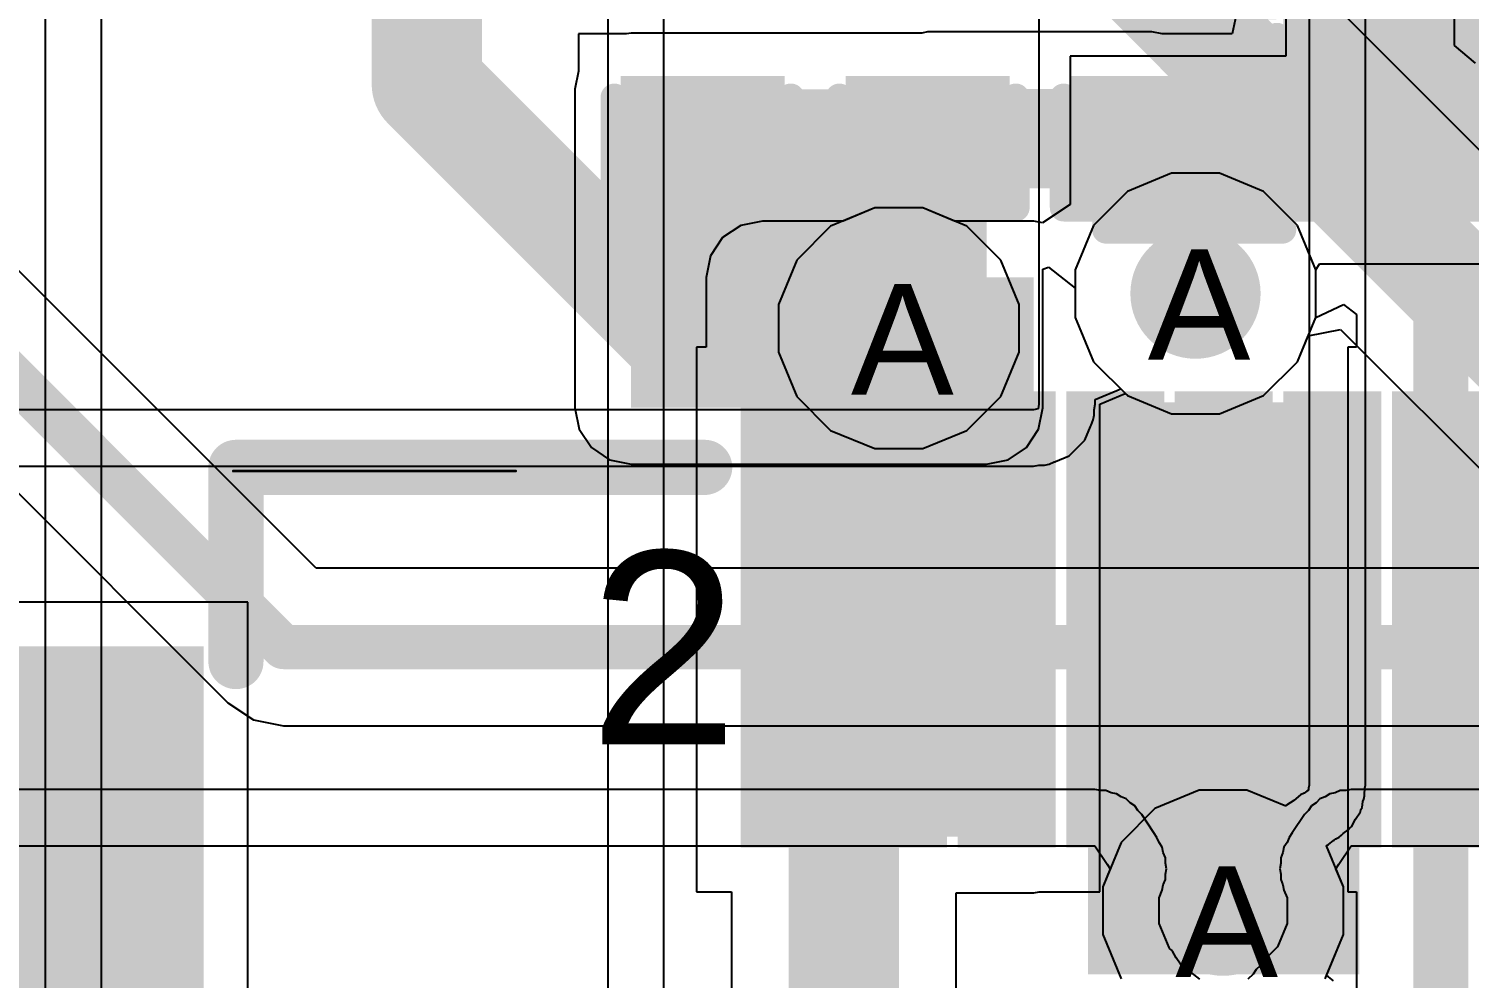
# Model space of a CAD drawing. Header units: inches. Extents: x 0 to 5271, y 0 to 5417.
# Drawn here: x 30.78 to 37.41, y 77.77 to 82.14 of the extents above; entities that cross this region are included whole.
import ezdxf

# ---------------------------------------------------------------- set-up
doc = ezdxf.new("R2010")
doc.units = ezdxf.units.IN
for name, color, linetype in [('Bottom Layer', 5, 'Continuous'), ('Bottom Overlay', 54, 'Continuous'), ('Bottom Paste', 16, 'Continuous'), ('Bottom Solder', 6, 'Continuous'), ('Drill Drawing', 1, 'Continuous'), ('L2_GND1', 16, 'Continuous'), ('L3_SIG1', 76, 'Continuous'), ('L4_PWR', 90, 'Continuous'), ('L5_GND2', 156, 'Continuous'), ('L6_SIG2', 130, 'Continuous'), ('L7_GND3', 216, 'Continuous'), ('Top Layer', 1, 'Continuous'), ('Top Overlay', 2, 'Continuous'), ('Top Paste', 8, 'Continuous'), ('Top Solder', 216, 'Continuous'), ('Via Holes', 16, 'Continuous')]:
    doc.layers.add(name, color=color, linetype=linetype)
doc.styles.add('Arial', font='', dxfattribs={"height": 0.2})
doc.styles.get('Arial').set_extended_font_data('Arial')

# ---------------------------------------------------------------- blocks, each defined once
blk = doc.blocks.new('AS0B826_S78B_7H_23')
at = {"layer": 'Top Layer'}
for points in [[(-39.9251, 26.381), (-39.5751, 26.381), (-39.5751, 24.381), (-39.9251, 24.381)], [(-39.4252, 26.381), (-39.0752, 26.381), (-39.0752, 24.381), (-39.4252, 24.381)], [(-38.9253, 26.381), (-38.5753, 26.381), (-38.5753, 24.381), (-38.9253, 24.381)], [(-38.4252, 26.381), (-38.0752, 26.381), (-38.0752, 24.381), (-38.4252, 24.381)], [(-37.9253, 26.381), (-37.5753, 26.381), (-37.5753, 24.381), (-37.9253, 24.381)], [(-37.4252, 26.381), (-37.0752, 26.381), (-37.0752, 24.381), (-37.4252, 24.381)], [(-36.9253, 26.381), (-36.5753, 26.381), (-36.5753, 24.381), (-36.9253, 24.381)], [(-45.5, 25.206), (-42.5, 25.206), (-42.5, 20.056), (-45.5, 20.056)]]:
    blk.add_hatch(color=1, dxfattribs=at).paths.add_polyline_path(points)
at = {"layer": 'Top Paste'}
for points in [[(-39.9251, 26.381), (-39.5751, 26.381), (-39.5751, 24.381), (-39.9251, 24.381)], [(-39.4252, 26.381), (-39.0752, 26.381), (-39.0752, 24.381), (-39.4252, 24.381)], [(-38.9253, 26.381), (-38.5753, 26.381), (-38.5753, 24.381), (-38.9253, 24.381)], [(-38.4252, 26.381), (-38.0752, 26.381), (-38.0752, 24.381), (-38.4252, 24.381)], [(-37.9253, 26.381), (-37.5753, 26.381), (-37.5753, 24.381), (-37.9253, 24.381)], [(-37.4252, 26.381), (-37.0752, 26.381), (-37.0752, 24.381), (-37.4252, 24.381)], [(-36.9253, 26.381), (-36.5753, 26.381), (-36.5753, 24.381), (-36.9253, 24.381)], [(-45.5, 25.206), (-42.5, 25.206), (-42.5, 20.056), (-45.5, 20.056)]]:
    blk.add_hatch(color=8, dxfattribs=at).paths.add_polyline_path(points)
at = {"layer": 'Top Solder'}
for points in [[(-39.9759, 26.4318), (-39.5243, 26.4318), (-39.5243, 24.3302), (-39.9759, 24.3302)], [(-39.476, 26.4318), (-39.0244, 26.4318), (-39.0244, 24.3302), (-39.476, 24.3302)], [(-38.9761, 26.4318), (-38.5245, 26.4318), (-38.5245, 24.3302), (-38.9761, 24.3302)], [(-38.476, 26.4318), (-38.0244, 26.4318), (-38.0244, 24.3302), (-38.476, 24.3302)], [(-37.9761, 26.4318), (-37.5245, 26.4318), (-37.5245, 24.3302), (-37.9761, 24.3302)], [(-37.476, 26.4318), (-37.0244, 26.4318), (-37.0244, 24.3302), (-37.476, 24.3302)], [(-36.9761, 26.4318), (-36.5245, 26.4318), (-36.5245, 24.3302), (-36.9761, 24.3302)], [(-45.5508, 25.2568), (-42.4492, 25.2568), (-42.4492, 20.0052), (-45.5508, 20.0052)]]:
    blk.add_hatch(color=216, dxfattribs=at).paths.add_polyline_path(points)
at = {"layer": 'Top Overlay'}
for points in [[(-42.3, 25.1872, 0.254, 0.254, 0), (-42.3, 26.0811, 0.254, 0.254, 0)], [(-42.3, 26.0811, 0.254, 0.254, 0), (-40.141, 26.0811, 0.254, 0.254, 0)], [(-42.3119, 26.064, 0.0127, 0.0127, 0), (-41.5602, 26.064, 0.0127, 0.0127, 0)], [(-41.5602, 26.064, 0.0127, 0.0127, 0), (-41.0119, 26.064, 0.0127, 0.0127, 0)]]:
    blk.add_lwpolyline(points, format="xyseb", dxfattribs=at)
for points in [[(-42.3635, 26.0811, 0.127, 0.127, 1), (-42.2365, 26.0811, 0.127, 0.127, 1)], [(-42.3635, 26.0811, 0.127, 0.127, 1), (-42.2365, 26.0811, 0.127, 0.127, 1)], [(-40.2045, 26.0811, 0.127, 0.127, 1), (-40.0775, 26.0811, 0.127, 0.127, 1)], [(-42.3151, 26.064, 0.00635, 0.00635, 1), (-42.3087, 26.064, 0.00635, 0.00635, 1)], [(-41.5633, 26.064, 0.00635, 0.00635, 1), (-41.557, 26.064, 0.00635, 0.00635, 1)], [(-41.5633, 26.064, 0.00635, 0.00635, 1), (-41.557, 26.064, 0.00635, 0.00635, 1)], [(-41.0151, 26.064, 0.00635, 0.00635, 1), (-41.0087, 26.064, 0.00635, 0.00635, 1)], [(-42.3635, 25.1872, 0.127, 0.127, 1), (-42.2365, 25.1872, 0.127, 0.127, 1)]]:
    blk.add_lwpolyline(points, format="xyseb", close=True, dxfattribs=at)
at = {"layer": 'Top Overlay', "style": 'Arial'}
blk.add_text('2', height=0.889, dxfattribs=at).set_placement((-40.675, 24.806))
blk = doc.blocks.new('CAP_0603_B_608')
at = {"layer": 'Bottom Layer'}
for points in [[(-1.143, -0.4445), (-1.143, 0.4445), (-0.381, 0.4445), (-0.381, -0.4445)], [(0.381, -0.4445), (0.381, 0.4445), (1.143, 0.4445), (1.143, -0.4445)]]:
    blk.add_hatch(color=5, dxfattribs=at).paths.add_polyline_path(points)
at = {"layer": 'Bottom Paste'}
for points in [[(-1.143, -0.4445), (-1.143, 0.4445), (-0.381, 0.4445), (-0.381, -0.4445)], [(0.381, -0.4445), (0.381, 0.4445), (1.143, 0.4445), (1.143, -0.4445)]]:
    blk.add_hatch(color=16, dxfattribs=at).paths.add_polyline_path(points)
at = {"layer": 'Bottom Solder'}
for points in [[(-1.203, -0.5045), (-1.203, 0.5045), (-0.321, 0.5045), (-0.321, -0.5045)], [(0.321, -0.5045), (0.321, 0.5045), (1.203, 0.5045), (1.203, -0.5045)]]:
    blk.add_hatch(color=6, dxfattribs=at).paths.add_polyline_path(points)
at = {"layer": 'Bottom Overlay'}
for points in [[(-0.4572, 0.5334, 0.127, 0.127, 0), (-1.2446, 0.5334, 0.127, 0.127, 0)], [(-1.2446, -0.5334, 0.127, 0.127, 0), (-1.2446, 0.5334, 0.127, 0.127, 0)], [(1.2446, 0.5334, 0.127, 0.127, 0), (0.4572, 0.5334, 0.127, 0.127, 0)], [(1.2446, -0.5334, 0.127, 0.127, 0), (1.2446, 0.5334, 0.127, 0.127, 0)], [(-0.4572, -0.5334, 0.127, 0.127, 0), (-1.2446, -0.5334, 0.127, 0.127, 0)], [(1.2446, -0.5334, 0.127, 0.127, 0), (0.4572, -0.5334, 0.127, 0.127, 0)]]:
    blk.add_lwpolyline(points, format="xyseb", dxfattribs=at)
for points in [[(-1.2764, 0.5334, 0.0635, 0.0635, 1), (-1.2129, 0.5334, 0.0635, 0.0635, 1)], [(-1.2764, 0.5334, 0.0635, 0.0635, 1), (-1.2129, 0.5334, 0.0635, 0.0635, 1)], [(-0.489, 0.5334, 0.0635, 0.0635, 1), (-0.4255, 0.5334, 0.0635, 0.0635, 1)], [(0.4254, 0.5334, 0.0635, 0.0635, 1), (0.4889, 0.5334, 0.0635, 0.0635, 1)], [(1.2128, 0.5334, 0.0635, 0.0635, 1), (1.2763, 0.5334, 0.0635, 0.0635, 1)], [(1.2128, 0.5334, 0.0635, 0.0635, 1), (1.2763, 0.5334, 0.0635, 0.0635, 1)], [(-1.2764, -0.5334, 0.0635, 0.0635, 1), (-1.2129, -0.5334, 0.0635, 0.0635, 1)], [(-1.2764, -0.5334, 0.0635, 0.0635, 1), (-1.2129, -0.5334, 0.0635, 0.0635, 1)], [(-0.489, -0.5334, 0.0635, 0.0635, 1), (-0.4255, -0.5334, 0.0635, 0.0635, 1)], [(0.4254, -0.5334, 0.0635, 0.0635, 1), (0.4889, -0.5334, 0.0635, 0.0635, 1)], [(1.2128, -0.5334, 0.0635, 0.0635, 1), (1.2763, -0.5334, 0.0635, 0.0635, 1)], [(1.2128, -0.5334, 0.0635, 0.0635, 1), (1.2763, -0.5334, 0.0635, 0.0635, 1)]]:
    blk.add_lwpolyline(points, format="xyseb", close=True, dxfattribs=at)
blk = doc.blocks.new('CAP_0402_B_613')
at = {"layer": 'Bottom Layer'}
for points in [[(-0.2413, 0.3175), (-0.2413, -0.3175), (-0.6985, -0.3175), (-0.6985, 0.3175)], [(0.6985, 0.3175), (0.6985, -0.3175), (0.2413, -0.3175), (0.2413, 0.3175)]]:
    blk.add_hatch(color=5, dxfattribs=at).paths.add_polyline_path(points)
at = {"layer": 'Bottom Paste'}
for points in [[(-0.2413, 0.3175), (-0.2413, -0.3175), (-0.6985, -0.3175), (-0.6985, 0.3175)], [(0.6985, 0.3175), (0.6985, -0.3175), (0.2413, -0.3175), (0.2413, 0.3175)]]:
    blk.add_hatch(color=16, dxfattribs=at).paths.add_polyline_path(points)
at = {"layer": 'Bottom Solder'}
for points in [[(-0.1813, 0.3775), (-0.1813, -0.3775), (-0.7585, -0.3775), (-0.7585, 0.3775)], [(0.7585, 0.3775), (0.7585, -0.3775), (0.1813, -0.3775), (0.1813, 0.3775)]]:
    blk.add_hatch(color=6, dxfattribs=at).paths.add_polyline_path(points)
at = {"layer": 'Bottom Overlay'}
for points in [[(-0.7874, -0.4064, 0.127, 0.127, 0), (-0.7874, 0.4064, 0.127, 0.127, 0)], [(-0.2794, 0.4064, 0.127, 0.127, 0), (-0.7874, 0.4064, 0.127, 0.127, 0)], [(0.7874, 0.4064, 0.127, 0.127, 0), (0.2794, 0.4064, 0.127, 0.127, 0)], [(0.7874, -0.4064, 0.127, 0.127, 0), (0.7874, 0.4064, 0.127, 0.127, 0)], [(-0.2794, -0.4064, 0.127, 0.127, 0), (-0.7874, -0.4064, 0.127, 0.127, 0)], [(0.7874, -0.4064, 0.127, 0.127, 0), (0.2794, -0.4064, 0.127, 0.127, 0)]]:
    blk.add_lwpolyline(points, format="xyseb", dxfattribs=at)
for points in [[(-0.8192, 0.4064, 0.0635, 0.0635, 1), (-0.7557, 0.4064, 0.0635, 0.0635, 1)], [(-0.8192, 0.4064, 0.0635, 0.0635, 1), (-0.7557, 0.4064, 0.0635, 0.0635, 1)], [(-0.3112, 0.4064, 0.0635, 0.0635, 1), (-0.2477, 0.4064, 0.0635, 0.0635, 1)], [(0.2476, 0.4064, 0.0635, 0.0635, 1), (0.3111, 0.4064, 0.0635, 0.0635, 1)], [(0.7556, 0.4064, 0.0635, 0.0635, 1), (0.8191, 0.4064, 0.0635, 0.0635, 1)], [(0.7556, 0.4064, 0.0635, 0.0635, 1), (0.8191, 0.4064, 0.0635, 0.0635, 1)], [(-0.8192, -0.4064, 0.0635, 0.0635, 1), (-0.7557, -0.4064, 0.0635, 0.0635, 1)], [(-0.8192, -0.4064, 0.0635, 0.0635, 1), (-0.7557, -0.4064, 0.0635, 0.0635, 1)], [(-0.3112, -0.4064, 0.0635, 0.0635, 1), (-0.2477, -0.4064, 0.0635, 0.0635, 1)], [(0.2476, -0.4064, 0.0635, 0.0635, 1), (0.3111, -0.4064, 0.0635, 0.0635, 1)], [(0.7556, -0.4064, 0.0635, 0.0635, 1), (0.8191, -0.4064, 0.0635, 0.0635, 1)], [(0.7556, -0.4064, 0.0635, 0.0635, 1), (0.8191, -0.4064, 0.0635, 0.0635, 1)]]:
    blk.add_lwpolyline(points, format="xyseb", close=True, dxfattribs=at)
blk = doc.blocks.new('CAP_0402_B_615')
at = {"layer": 'Bottom Layer'}
for points in [[(-0.2413, 0.3175), (-0.2413, -0.3175), (-0.6985, -0.3175), (-0.6985, 0.3175)], [(0.6985, 0.3175), (0.6985, -0.3175), (0.2413, -0.3175), (0.2413, 0.3175)]]:
    blk.add_hatch(color=5, dxfattribs=at).paths.add_polyline_path(points)
at = {"layer": 'Bottom Paste'}
for points in [[(-0.2413, 0.3175), (-0.2413, -0.3175), (-0.6985, -0.3175), (-0.6985, 0.3175)], [(0.6985, 0.3175), (0.6985, -0.3175), (0.2413, -0.3175), (0.2413, 0.3175)]]:
    blk.add_hatch(color=16, dxfattribs=at).paths.add_polyline_path(points)
at = {"layer": 'Bottom Solder'}
for points in [[(-0.1813, 0.3775), (-0.1813, -0.3775), (-0.7585, -0.3775), (-0.7585, 0.3775)], [(0.7585, 0.3775), (0.7585, -0.3775), (0.1813, -0.3775), (0.1813, 0.3775)]]:
    blk.add_hatch(color=6, dxfattribs=at).paths.add_polyline_path(points)
at = {"layer": 'Bottom Overlay'}
for points in [[(-0.7874, -0.4064, 0.127, 0.127, 0), (-0.7874, 0.4064, 0.127, 0.127, 0)], [(-0.2794, 0.4064, 0.127, 0.127, 0), (-0.7874, 0.4064, 0.127, 0.127, 0)], [(0.7874, 0.4064, 0.127, 0.127, 0), (0.2794, 0.4064, 0.127, 0.127, 0)], [(0.7874, -0.4064, 0.127, 0.127, 0), (0.7874, 0.4064, 0.127, 0.127, 0)], [(-0.2794, -0.4064, 0.127, 0.127, 0), (-0.7874, -0.4064, 0.127, 0.127, 0)], [(0.7874, -0.4064, 0.127, 0.127, 0), (0.2794, -0.4064, 0.127, 0.127, 0)]]:
    blk.add_lwpolyline(points, format="xyseb", dxfattribs=at)
for points in [[(-0.8192, 0.4064, 0.0635, 0.0635, 1), (-0.7557, 0.4064, 0.0635, 0.0635, 1)], [(-0.8192, 0.4064, 0.0635, 0.0635, 1), (-0.7557, 0.4064, 0.0635, 0.0635, 1)], [(-0.3112, 0.4064, 0.0635, 0.0635, 1), (-0.2477, 0.4064, 0.0635, 0.0635, 1)], [(0.2476, 0.4064, 0.0635, 0.0635, 1), (0.3111, 0.4064, 0.0635, 0.0635, 1)], [(0.7556, 0.4064, 0.0635, 0.0635, 1), (0.8191, 0.4064, 0.0635, 0.0635, 1)], [(0.7556, 0.4064, 0.0635, 0.0635, 1), (0.8191, 0.4064, 0.0635, 0.0635, 1)], [(-0.8192, -0.4064, 0.0635, 0.0635, 1), (-0.7557, -0.4064, 0.0635, 0.0635, 1)], [(-0.8192, -0.4064, 0.0635, 0.0635, 1), (-0.7557, -0.4064, 0.0635, 0.0635, 1)], [(-0.3112, -0.4064, 0.0635, 0.0635, 1), (-0.2477, -0.4064, 0.0635, 0.0635, 1)], [(0.2476, -0.4064, 0.0635, 0.0635, 1), (0.3111, -0.4064, 0.0635, 0.0635, 1)], [(0.7556, -0.4064, 0.0635, 0.0635, 1), (0.8191, -0.4064, 0.0635, 0.0635, 1)], [(0.7556, -0.4064, 0.0635, 0.0635, 1), (0.8191, -0.4064, 0.0635, 0.0635, 1)]]:
    blk.add_lwpolyline(points, format="xyseb", close=True, dxfattribs=at)
blk = doc.blocks.new('CAP_0402_B_617')
at = {"layer": 'Bottom Layer'}
for points in [[(-0.2413, 0.3175), (-0.2413, -0.3175), (-0.6985, -0.3175), (-0.6985, 0.3175)], [(0.6985, 0.3175), (0.6985, -0.3175), (0.2413, -0.3175), (0.2413, 0.3175)]]:
    blk.add_hatch(color=5, dxfattribs=at).paths.add_polyline_path(points)
at = {"layer": 'Bottom Paste'}
for points in [[(-0.2413, 0.3175), (-0.2413, -0.3175), (-0.6985, -0.3175), (-0.6985, 0.3175)], [(0.6985, 0.3175), (0.6985, -0.3175), (0.2413, -0.3175), (0.2413, 0.3175)]]:
    blk.add_hatch(color=16, dxfattribs=at).paths.add_polyline_path(points)
at = {"layer": 'Bottom Solder'}
for points in [[(-0.1813, 0.3775), (-0.1813, -0.3775), (-0.7585, -0.3775), (-0.7585, 0.3775)], [(0.7585, 0.3775), (0.7585, -0.3775), (0.1813, -0.3775), (0.1813, 0.3775)]]:
    blk.add_hatch(color=6, dxfattribs=at).paths.add_polyline_path(points)
at = {"layer": 'Bottom Overlay'}
for points in [[(-0.2794, 0.4064, 0.127, 0.127, 0), (-0.7874, 0.4064, 0.127, 0.127, 0)], [(-0.7874, -0.4064, 0.127, 0.127, 0), (-0.7874, 0.4064, 0.127, 0.127, 0)], [(0.7874, 0.4064, 0.127, 0.127, 0), (0.2794, 0.4064, 0.127, 0.127, 0)], [(0.7874, -0.4064, 0.127, 0.127, 0), (0.7874, 0.4064, 0.127, 0.127, 0)], [(-0.2794, -0.4064, 0.127, 0.127, 0), (-0.7874, -0.4064, 0.127, 0.127, 0)], [(0.7874, -0.4064, 0.127, 0.127, 0), (0.2794, -0.4064, 0.127, 0.127, 0)]]:
    blk.add_lwpolyline(points, format="xyseb", dxfattribs=at)
for points in [[(-0.8192, 0.4064, 0.0635, 0.0635, 1), (-0.7557, 0.4064, 0.0635, 0.0635, 1)], [(-0.8192, 0.4064, 0.0635, 0.0635, 1), (-0.7557, 0.4064, 0.0635, 0.0635, 1)], [(-0.3112, 0.4064, 0.0635, 0.0635, 1), (-0.2477, 0.4064, 0.0635, 0.0635, 1)], [(0.2476, 0.4064, 0.0635, 0.0635, 1), (0.3111, 0.4064, 0.0635, 0.0635, 1)], [(0.7556, 0.4064, 0.0635, 0.0635, 1), (0.8191, 0.4064, 0.0635, 0.0635, 1)], [(0.7556, 0.4064, 0.0635, 0.0635, 1), (0.8191, 0.4064, 0.0635, 0.0635, 1)], [(-0.8192, -0.4064, 0.0635, 0.0635, 1), (-0.7557, -0.4064, 0.0635, 0.0635, 1)], [(-0.8192, -0.4064, 0.0635, 0.0635, 1), (-0.7557, -0.4064, 0.0635, 0.0635, 1)], [(-0.3112, -0.4064, 0.0635, 0.0635, 1), (-0.2477, -0.4064, 0.0635, 0.0635, 1)], [(0.2476, -0.4064, 0.0635, 0.0635, 1), (0.3111, -0.4064, 0.0635, 0.0635, 1)], [(0.7556, -0.4064, 0.0635, 0.0635, 1), (0.8191, -0.4064, 0.0635, 0.0635, 1)], [(0.7556, -0.4064, 0.0635, 0.0635, 1), (0.8191, -0.4064, 0.0635, 0.0635, 1)]]:
    blk.add_lwpolyline(points, format="xyseb", close=True, dxfattribs=at)
blk = doc.blocks.new('CAP_0402_622')
at = {"layer": 'Top Layer'}
for points in [[(-0.6985, -0.3175), (-0.6985, 0.3175), (-0.2413, 0.3175), (-0.2413, -0.3175)], [(0.2413, -0.3175), (0.2413, 0.3175), (0.6985, 0.3175), (0.6985, -0.3175)]]:
    blk.add_hatch(color=1, dxfattribs=at).paths.add_polyline_path(points)
at = {"layer": 'Top Paste'}
for points in [[(-0.6985, -0.3175), (-0.6985, 0.3175), (-0.2413, 0.3175), (-0.2413, -0.3175)], [(0.2413, -0.3175), (0.2413, 0.3175), (0.6985, 0.3175), (0.6985, -0.3175)]]:
    blk.add_hatch(color=8, dxfattribs=at).paths.add_polyline_path(points)
at = {"layer": 'Top Solder'}
for points in [[(-0.7585, -0.3775), (-0.7585, 0.3775), (-0.1813, 0.3775), (-0.1813, -0.3775)], [(0.1813, -0.3775), (0.1813, 0.3775), (0.7585, 0.3775), (0.7585, -0.3775)]]:
    blk.add_hatch(color=216, dxfattribs=at).paths.add_polyline_path(points)
at = {"layer": 'Top Overlay'}
for points in [[(-0.2794, 0.4064, 0.127, 0.127, 0), (-0.7874, 0.4064, 0.127, 0.127, 0)], [(-0.7874, -0.4064, 0.127, 0.127, 0), (-0.7874, 0.4064, 0.127, 0.127, 0)], [(0.7874, 0.4064, 0.127, 0.127, 0), (0.2794, 0.4064, 0.127, 0.127, 0)], [(0.7874, -0.4064, 0.127, 0.127, 0), (0.7874, 0.4064, 0.127, 0.127, 0)], [(-0.2794, -0.4064, 0.127, 0.127, 0), (-0.7874, -0.4064, 0.127, 0.127, 0)], [(0.7874, -0.4064, 0.127, 0.127, 0), (0.2794, -0.4064, 0.127, 0.127, 0)]]:
    blk.add_lwpolyline(points, format="xyseb", dxfattribs=at)
for points in [[(-0.8192, 0.4064, 0.0635, 0.0635, 1), (-0.7557, 0.4064, 0.0635, 0.0635, 1)], [(-0.8192, 0.4064, 0.0635, 0.0635, 1), (-0.7557, 0.4064, 0.0635, 0.0635, 1)], [(-0.3112, 0.4064, 0.0635, 0.0635, 1), (-0.2477, 0.4064, 0.0635, 0.0635, 1)], [(0.2476, 0.4064, 0.0635, 0.0635, 1), (0.3111, 0.4064, 0.0635, 0.0635, 1)], [(0.7556, 0.4064, 0.0635, 0.0635, 1), (0.8191, 0.4064, 0.0635, 0.0635, 1)], [(0.7556, 0.4064, 0.0635, 0.0635, 1), (0.8191, 0.4064, 0.0635, 0.0635, 1)], [(-0.8192, -0.4064, 0.0635, 0.0635, 1), (-0.7557, -0.4064, 0.0635, 0.0635, 1)], [(-0.8192, -0.4064, 0.0635, 0.0635, 1), (-0.7557, -0.4064, 0.0635, 0.0635, 1)], [(-0.3112, -0.4064, 0.0635, 0.0635, 1), (-0.2477, -0.4064, 0.0635, 0.0635, 1)], [(0.2476, -0.4064, 0.0635, 0.0635, 1), (0.3111, -0.4064, 0.0635, 0.0635, 1)], [(0.7556, -0.4064, 0.0635, 0.0635, 1), (0.8191, -0.4064, 0.0635, 0.0635, 1)], [(0.7556, -0.4064, 0.0635, 0.0635, 1), (0.8191, -0.4064, 0.0635, 0.0635, 1)]]:
    blk.add_lwpolyline(points, format="xyseb", close=True, dxfattribs=at)

msp = doc.modelspace()

# ---------------------------------------------------------------- hatches: boundary and pattern name
at = {"layer": 'Bottom Layer'}
for points in [[(36.5799, 81.3214), (38.5301, 81.3214), (38.5301, 82.1088), (36.5799, 82.1088)], [(33.5545, 81.8667), (33.5545, 80.4006), (35.1917, 80.4006), (35.1917, 81.8667)]]:
    msp.add_hatch(color=5, dxfattribs=at).paths.add_polyline_path(points)
h = msp.add_hatch(color=5, dxfattribs=at)
edge = h.paths.add_edge_path()
edge.add_arc((36.1539, 80.926), 0.3, 0, 360)
h = msp.add_hatch(color=5, dxfattribs=at)
edge = h.paths.add_edge_path()
edge.add_arc((34.7873, 80.7663), 0.3, 0, 360)
h = msp.add_hatch(color=5, dxfattribs=at)
edge = h.paths.add_edge_path()
edge.add_arc((36.2809, 78.0857), 0.3, 0, 360)
at = {"layer": 'L2_GND1'}
h = msp.add_hatch(color=16, dxfattribs=at)
edge = h.paths.add_edge_path()
edge.add_arc((36.1539, 80.926), 0.3, 0, 360)
h = msp.add_hatch(color=16, dxfattribs=at)
edge = h.paths.add_edge_path()
edge.add_arc((34.7873, 80.7663), 0.3, 0, 360)
h = msp.add_hatch(color=16, dxfattribs=at)
edge = h.paths.add_edge_path()
edge.add_arc((36.2809, 78.0857), 0.3, 0, 360)
at = {"layer": 'L3_SIG1'}
h = msp.add_hatch(color=76, dxfattribs=at)
edge = h.paths.add_edge_path()
edge.add_arc((36.1539, 80.926), 0.3, 0, 360)
h = msp.add_hatch(color=76, dxfattribs=at)
edge = h.paths.add_edge_path()
edge.add_arc((34.7873, 80.7663), 0.3, 0, 360)
h = msp.add_hatch(color=76, dxfattribs=at)
edge = h.paths.add_edge_path()
edge.add_arc((36.2809, 78.0857), 0.3, 0, 360)
at = {"layer": 'L4_PWR'}
h = msp.add_hatch(color=90, dxfattribs=at)
edge = h.paths.add_edge_path()
edge.add_arc((36.1539, 80.926), 0.3, 0, 360)
h = msp.add_hatch(color=90, dxfattribs=at)
edge = h.paths.add_edge_path()
edge.add_arc((34.7873, 80.7663), 0.3, 0, 360)
h = msp.add_hatch(color=90, dxfattribs=at)
edge = h.paths.add_edge_path()
edge.add_arc((36.2809, 78.0857), 0.3, 0, 360)
at = {"layer": 'L5_GND2'}
h = msp.add_hatch(color=156, dxfattribs=at)
edge = h.paths.add_edge_path()
edge.add_arc((36.1539, 80.926), 0.3, 0, 360)
h = msp.add_hatch(color=156, dxfattribs=at)
edge = h.paths.add_edge_path()
edge.add_arc((34.7873, 80.7663), 0.3, 0, 360)
h = msp.add_hatch(color=156, dxfattribs=at)
edge = h.paths.add_edge_path()
edge.add_arc((36.2809, 78.0857), 0.3, 0, 360)
at = {"layer": 'L6_SIG2'}
h = msp.add_hatch(color=130, dxfattribs=at)
edge = h.paths.add_edge_path()
edge.add_arc((36.1539, 80.926), 0.3, 0, 360)
h = msp.add_hatch(color=130, dxfattribs=at)
edge = h.paths.add_edge_path()
edge.add_arc((34.7873, 80.7663), 0.3, 0, 360)
h = msp.add_hatch(color=130, dxfattribs=at)
edge = h.paths.add_edge_path()
edge.add_arc((36.2809, 78.0857), 0.3, 0, 360)
at = {"layer": 'L7_GND3'}
h = msp.add_hatch(color=216, dxfattribs=at)
edge = h.paths.add_edge_path()
edge.add_arc((36.1539, 80.926), 0.3, 0, 360)
h = msp.add_hatch(color=216, dxfattribs=at)
edge = h.paths.add_edge_path()
edge.add_arc((34.7873, 80.7663), 0.3, 0, 360)
h = msp.add_hatch(color=216, dxfattribs=at)
edge = h.paths.add_edge_path()
edge.add_arc((36.2809, 78.0857), 0.3, 0, 360)
at = {"layer": 'Top Layer'}
h = msp.add_hatch(color=1, dxfattribs=at)
edge = h.paths.add_edge_path()
edge.add_arc((36.1539, 80.926), 0.3, 0, 360)
h = msp.add_hatch(color=1, dxfattribs=at)
edge = h.paths.add_edge_path()
edge.add_arc((34.7873, 80.7663), 0.3, 0, 360)
for points in [[(35.4091, 81.0009), (34.159, 81.0009), (34.159, 78.426), (35.4091, 78.426)], [(35.6592, 77.7917), (36.9092, 77.7917), (36.9092, 80.426), (35.6592, 80.426)]]:
    msp.add_hatch(color=1, dxfattribs=at).paths.add_polyline_path(points)
h = msp.add_hatch(color=1, dxfattribs=at)
edge = h.paths.add_edge_path()
edge.add_arc((36.2809, 78.0857), 0.3, 0, 360)
at = {"layer": 'Via Holes'}
h = msp.add_hatch(color=7, dxfattribs=at)
edge = h.paths.add_edge_path()
edge.add_arc((36.1539, 80.926), 0.15, 0, 360)
h = msp.add_hatch(color=7, dxfattribs=at)
edge = h.paths.add_edge_path()
edge.add_arc((34.7873, 80.7663), 0.15, 0, 360)
h = msp.add_hatch(color=7, dxfattribs=at)
edge = h.paths.add_edge_path()
edge.add_arc((36.2809, 78.0857), 0.15, 0, 360)

# ---------------------------------------------------------------- linework, layer by layer
at = {"layer": 'Bottom Layer'}
for p, q in [((36.3406, 82.2079), (36.3234, 82.1215)), ((34.9199, 82.131), (34.8932, 82.1256)), ((35.9529, 82.131), (34.9199, 82.131)), ((36.0005, 82.1215), (35.9529, 82.131)), ((33.5337, 82.1215), (33.3121, 82.1215)), ((33.3121, 82.1215), (33.3121, 81.9498)), ((33.5545, 82.1256), (33.5337, 82.1215)), ((34.8932, 82.1256), (33.5545, 82.1256)), ((36.3234, 82.1215), (36.0005, 82.1215)), ((33.3121, 81.9498), (33.2956, 81.8667)), ((33.2956, 81.8667), (33.2956, 80.4006)), ((35.4507, 81.039), (35.4774, 81.0471)), ((35.4507, 80.4006), (35.4507, 81.039)), ((35.4774, 81.0471), (35.5999, 80.9516)), ((36.7079, 81.0362), (36.7254, 81.0624)), ((36.7079, 80.8158), (36.7079, 81.0362)), ((36.7254, 81.0624), (37.6947, 81.0624)), ((35.5999, 80.9516), (35.5999, 80.8158)), ((35.5999, 80.8158), (35.6842, 80.6122)), ((36.6236, 80.6122), (36.7079, 80.8158)), ((35.6842, 80.6122), (35.8401, 80.4564)), ((36.4677, 80.4564), (36.6236, 80.6122)), ((35.8401, 80.4564), (36.0437, 80.372)), ((36.2641, 80.372), (36.4677, 80.4564)), ((33.2956, 80.4006), (33.3153, 80.3015)), ((35.431, 80.3015), (35.4507, 80.4006)), ((36.0437, 80.372), (36.2641, 80.372)), ((33.3153, 80.3015), (33.3714, 80.2175)), ((35.3749, 80.2175), (35.431, 80.3015)), ((33.3714, 80.2175), (33.4554, 80.1613)), ((35.2909, 80.1613), (35.3749, 80.2175)), ((33.4554, 80.1613), (33.5545, 80.1416)), ((33.5545, 80.1416), (35.1917, 80.1416)), ((35.1917, 80.1416), (35.2909, 80.1613))]:
    msp.add_line(p, q, dxfattribs=at)
msp.add_lwpolyline([(34.9199, 81.6389, 0.4572, 0.4572, 0), (35.9529, 81.6389, 0.4572, 0.4572, 0)], format="xyseb", dxfattribs=at)
for points in [[(34.8056, 81.6389, 0.2286, 0.2286, 1), (35.0342, 81.6389, 0.2286, 0.2286, 1)], [(35.8386, 81.6389, 0.2286, 0.2286, 1), (36.0672, 81.6389, 0.2286, 0.2286, 1)]]:
    msp.add_lwpolyline(points, format="xyseb", close=True, dxfattribs=at)
at = {"layer": 'L2_GND1'}
for p, q in [((32.1034, 79.6614), (29.06, 82.7048)), ((36.0437, 81.48), (35.8401, 81.3957)), ((36.2641, 81.48), (36.0437, 81.48)), ((36.4677, 81.3957), (36.2641, 81.48)), ((29.3219, 81.4173), (31.6968, 79.0424)), ((35.8401, 81.3957), (35.6842, 81.2399)), ((36.6236, 81.2399), (36.4677, 81.3957)), ((34.6771, 81.3203), (34.4735, 81.2359)), ((34.8975, 81.3203), (34.6771, 81.3203)), ((35.1011, 81.2359), (34.8975, 81.3203)), ((34.4735, 81.2359), (34.3176, 81.0801)), ((35.2569, 81.0801), (35.1011, 81.2359)), ((35.6842, 81.2399), (35.5999, 81.0362)), ((36.7079, 81.0362), (36.6236, 81.2399)), ((34.3176, 81.0801), (34.2333, 80.8765)), ((35.3413, 80.8765), (35.2569, 81.0801)), ((35.5999, 81.0362), (35.5999, 80.8158)), ((36.7079, 80.8158), (36.7079, 81.0362)), ((34.2333, 80.8765), (34.2333, 80.6561)), ((35.3413, 80.6561), (35.3413, 80.8765)), ((35.5999, 80.8158), (35.6842, 80.6122)), ((36.6236, 80.6122), (36.7079, 80.8158)), ((34.2333, 80.6561), (34.3176, 80.4525)), ((35.2569, 80.4525), (35.3413, 80.6561)), ((35.6842, 80.6122), (35.8401, 80.4564)), ((36.4677, 80.4564), (36.6236, 80.6122)), ((34.3176, 80.4525), (34.4735, 80.2966)), ((35.1011, 80.2966), (35.2569, 80.4525)), ((35.8401, 80.4564), (36.0437, 80.372)), ((36.2641, 80.372), (36.4677, 80.4564)), ((36.0437, 80.372), (36.2641, 80.372)), ((34.4735, 80.2966), (34.6771, 80.2123)), ((34.8975, 80.2123), (35.1011, 80.2966)), ((34.6771, 80.2123), (34.8975, 80.2123)), ((62.6618, 79.6614), (32.1034, 79.6614)), ((31.6968, 79.0424), (31.6968, 79.0424)), ((31.6968, 79.0424), (31.8145, 78.9638)), ((31.8145, 78.9638), (31.9532, 78.9362)), ((31.9532, 78.9362), (31.9532, 78.9362)), ((31.9532, 78.9362), (62.5116, 78.9362))]:
    msp.add_line(p, q, dxfattribs=at)
for points in [[(28.8036, 82.4484, 0.2032, 0.2032, 0), (31.9532, 79.2988, 0.2032, 0.2032, 0)], [(31.9532, 79.2988, 0.2032, 0.2032, 0), (62.6618, 79.2988, 0.2032, 0.2032, 0)]]:
    msp.add_lwpolyline(points, format="xyseb", dxfattribs=at)
msp.add_lwpolyline([(31.9024, 79.2988, 0.1016, 0.1016, 1), (32.004, 79.2988, 0.1016, 0.1016, 1)], format="xyseb", close=True, dxfattribs=at)
msp.add_lwpolyline([(31.9024, 79.2988, 0.1016, 0.1016, 1), (32.004, 79.2988, 0.1016, 0.1016, 1)], format="xyseb", close=True, dxfattribs=at)
at = {"layer": 'L3_SIG1'}
for p, q in [((40.5108, 78.5374), (36.4336, 82.6147)), ((35.433, 82.2224), (35.433, 80.4165)), ((36.6727, 80.7309), (36.8225, 80.7607)), ((36.8225, 80.7607), (39.0609, 78.5223)), ((36.6236, 80.6122), (36.6727, 80.7309)), ((36.4677, 80.4564), (36.6236, 80.6122)), ((35.692, 80.4386), (35.8093, 80.4872)), ((35.8093, 80.4872), (35.8401, 80.4564)), ((35.433, 80.4165), (35.4288, 80.3952)), ((35.687, 80.3915), (35.692, 80.4165)), ((35.692, 80.4165), (35.692, 80.4386)), ((35.8401, 80.4564), (36.0437, 80.372)), ((36.2641, 80.372), (36.4677, 80.4564)), ((35.4075, 80.391), (22.5045, 80.391)), ((35.4288, 80.3952), (35.4075, 80.391)), ((35.673, 80.3211), (35.6828, 80.3447)), ((35.6828, 80.3447), (35.687, 80.366)), ((35.687, 80.366), (35.687, 80.3915)), ((36.0437, 80.372), (36.2641, 80.372)), ((35.6441, 80.2514), (35.6701, 80.3142)), ((35.6701, 80.3142), (35.6723, 80.3174)), ((35.6723, 80.3174), (35.673, 80.3211)), ((35.5726, 80.1799), (35.6441, 80.2514)), ((35.458, 80.137), (35.4793, 80.1412)), ((35.4793, 80.1412), (35.5029, 80.151)), ((35.5029, 80.151), (35.5066, 80.1517)), ((35.5066, 80.1517), (35.5098, 80.1539)), ((35.5098, 80.1539), (35.5726, 80.1799)), ((27.0724, 80.132), (35.4075, 80.132)), ((35.4075, 80.132), (35.4325, 80.137)), ((35.4325, 80.137), (35.458, 80.137)), ((35.6908, 78.6434), (27.528, 78.6434)), ((35.7158, 78.6384), (35.6908, 78.6434)), ((35.7413, 78.6384), (35.7158, 78.6384)), ((35.7648, 78.6286), (35.7413, 78.6384)), ((35.7899, 78.6237), (35.7648, 78.6286)), ((35.8111, 78.6095), (35.7899, 78.6237)), ((36.772, 78.6237), (36.7508, 78.6095)), ((36.7971, 78.6286), (36.772, 78.6237)), ((36.8206, 78.6384), (36.7971, 78.6286)), ((36.8461, 78.6384), (36.8206, 78.6384)), ((36.8711, 78.6434), (36.8461, 78.6384)), ((37.7122, 78.6434), (36.8711, 78.6434)), ((35.8346, 78.5997), (35.8111, 78.6095)), ((35.8527, 78.5817), (35.8346, 78.5997)), ((35.8739, 78.5675), (35.8527, 78.5817)), ((35.888, 78.5463), (35.8739, 78.5675)), ((36.688, 78.5675), (36.6738, 78.5463)), ((36.7092, 78.5817), (36.688, 78.5675)), ((36.7273, 78.5997), (36.7092, 78.5817)), ((36.7508, 78.6095), (36.7273, 78.5997)), ((35.9061, 78.5283), (35.888, 78.5463)), ((35.9625, 78.4439), (35.9061, 78.5283)), ((36.6558, 78.5283), (36.5994, 78.4439)), ((36.6738, 78.5463), (36.6558, 78.5283)), ((35.9766, 78.4227), (35.9625, 78.4439)), ((35.9625, 78.4439), (35.9625, 78.4439)), ((35.9864, 78.3991), (35.9766, 78.4227)), ((36.5853, 78.4227), (36.5755, 78.3991)), ((36.5994, 78.4439), (36.5853, 78.4227)), ((36.5994, 78.4439), (36.5994, 78.4439)), ((27.528, 78.3844), (35.6908, 78.3844)), ((35.6908, 78.3844), (35.6908, 78.3844)), ((35.6908, 78.3844), (35.7471, 78.3)), ((36.0006, 78.3779), (35.9864, 78.3991)), ((36.0055, 78.3529), (36.0006, 78.3779)), ((36.0153, 78.3293), (36.0055, 78.3529)), ((36.5564, 78.3529), (36.5466, 78.3293)), ((36.5613, 78.3779), (36.5564, 78.3529)), ((36.5755, 78.3991), (36.5613, 78.3779)), ((36.8148, 78.3), (36.8711, 78.3844)), ((36.8711, 78.3844), (37.7122, 78.3844)), ((35.7471, 78.3), (35.7471, 78.3)), ((35.7471, 78.3), (35.7613, 78.2788)), ((36.0153, 78.3038), (36.0153, 78.3293)), ((36.0203, 78.2788), (36.0153, 78.3038)), ((36.5466, 78.3038), (36.5416, 78.2788)), ((36.5466, 78.3293), (36.5466, 78.3038)), ((36.8006, 78.2788), (36.8147, 78.3)), ((36.8147, 78.3), (36.8148, 78.3)), ((35.7613, 78.2788), (35.7269, 78.1958)), ((36.0056, 78.2047), (36.0153, 78.2283)), ((36.0153, 78.2538), (36.0203, 78.2788)), ((36.0153, 78.2283), (36.0153, 78.2538)), ((36.5416, 78.2788), (36.5466, 78.2538)), ((36.5466, 78.2538), (36.5466, 78.2283)), ((36.5466, 78.2283), (36.5563, 78.2047)), ((36.8349, 78.1958), (36.8006, 78.2788)), ((35.7269, 78.1958), (35.7269, 77.9755)), ((35.9859, 78.1443), (36.0006, 78.1797)), ((36.0006, 78.1797), (36.0056, 78.2047)), ((36.5563, 78.2047), (36.5613, 78.1797)), ((36.5613, 78.1797), (36.576, 78.1443)), ((36.8349, 77.9755), (36.8349, 78.1958)), ((35.9859, 78.027), (35.9859, 78.1443)), ((36.576, 78.1443), (36.576, 78.027)), ((36.032, 77.9157), (35.9859, 78.027)), ((36.576, 78.027), (36.5311, 77.9185)), ((35.7269, 77.9755), (35.8113, 77.7718)), ((36.7506, 77.7718), (36.8349, 77.9755)), ((36.0359, 77.9098), (36.032, 77.9157)), ((36.046, 77.9015), (36.0359, 77.9098)), ((36.0482, 77.8988), (36.046, 77.9015)), ((36.0646, 77.868), (36.0482, 77.8988)), ((36.5311, 77.9185), (36.4661, 77.8535)), ((36.0847, 77.8394), (36.0646, 77.868)), ((36.1739, 77.77), (36.0847, 77.8394)), ((36.4519, 77.8323), (36.4338, 77.8143)), ((36.4661, 77.8535), (36.4519, 77.8323)), ((36.4194, 77.7927), (36.3942, 77.77)), ((36.4338, 77.8143), (36.4194, 77.7927))]:
    msp.add_line(p, q, dxfattribs=at)
for points in [[(32.6136, 81.8896, 0.508, 0.508, 0), (32.6136, 91.9872, 0.508, 0.508, 0)], [(35.9156, 82.4001, 0.508, 0.508, 0), (40.284, 78.0317, 0.508, 0.508, 0)], [(32.6136, 81.8896, 0.508, 0.508, 0), (33.7369, 80.7663, 0.508, 0.508, 0)], [(33.7369, 80.7663, 0.508, 0.508, 0), (34.7873, 80.7663, 0.508, 0.508, 0)]]:
    msp.add_lwpolyline(points, format="xyseb", dxfattribs=at)
for points in [[(32.4866, 81.8896, 0.254, 0.254, 1), (32.7406, 81.8896, 0.254, 0.254, 1)], [(32.4866, 81.8896, 0.254, 0.254, 1), (32.7406, 81.8896, 0.254, 0.254, 1)], [(33.6099, 80.7663, 0.254, 0.254, 1), (33.8639, 80.7663, 0.254, 0.254, 1)], [(33.6099, 80.7663, 0.254, 0.254, 1), (33.8639, 80.7663, 0.254, 0.254, 1)], [(34.6603, 80.7663, 0.254, 0.254, 1), (34.9143, 80.7663, 0.254, 0.254, 1)]]:
    msp.add_lwpolyline(points, format="xyseb", close=True, dxfattribs=at)
at = {"layer": 'L4_PWR'}
for p, q in [((30.856, 88.4827), (30.856, 68.966)), ((31.115, 68.707), (31.115, 88.4827)), ((36.6776, 86.4137), (36.6776, 78.6639)), ((36.9366, 78.6639), (36.9366, 86.4137)), ((33.4468, 82.6589), (33.4468, 76.6552)), ((33.7058, 76.2186), (33.7058, 82.6589)), ((34.6771, 81.3203), (34.4735, 81.2359)), ((34.8975, 81.3203), (34.6771, 81.3203)), ((35.1011, 81.2359), (34.8975, 81.3203)), ((34.4735, 81.2359), (34.3176, 81.0801)), ((35.2569, 81.0801), (35.1011, 81.2359)), ((34.3176, 81.0801), (34.2333, 80.8765)), ((35.3413, 80.8765), (35.2569, 81.0801)), ((34.2333, 80.8765), (34.2333, 80.6561)), ((35.3413, 80.6561), (35.3413, 80.8765)), ((34.2333, 80.6561), (34.3176, 80.4525)), ((35.2569, 80.4525), (35.3413, 80.6561)), ((34.3176, 80.4525), (34.4735, 80.2966)), ((35.1011, 80.2966), (35.2569, 80.4525)), ((34.4735, 80.2966), (34.6771, 80.2123)), ((34.8975, 80.2123), (35.1011, 80.2966)), ((34.6771, 80.2123), (34.8975, 80.2123)), ((36.1708, 78.6396), (35.9671, 78.5553)), ((36.3911, 78.6396), (36.1708, 78.6396)), ((36.5693, 78.5659), (36.3911, 78.6396)), ((36.6379, 78.6181), (36.6061, 78.5931)), ((36.6549, 78.6268), (36.6379, 78.6181)), ((36.6666, 78.6361), (36.6549, 78.6268)), ((36.6747, 78.6402), (36.6666, 78.6361)), ((36.6776, 78.6639), (36.6747, 78.6492)), ((36.6747, 78.6492), (36.6747, 78.6402)), ((36.9316, 78.6298), (36.9337, 78.6402)), ((36.9316, 78.6134), (36.9316, 78.6298)), ((36.9337, 78.6492), (36.9366, 78.6639)), ((36.9337, 78.6402), (36.9337, 78.6492)), ((35.9671, 78.5553), (35.8113, 78.3995)), ((36.5725, 78.5706), (36.5693, 78.5659)), ((36.6061, 78.5931), (36.5725, 78.5706)), ((36.9139, 78.5411), (36.916, 78.5513)), ((36.916, 78.5513), (36.921, 78.5603)), ((36.921, 78.5603), (36.9243, 78.5882)), ((36.9243, 78.5882), (36.9287, 78.5987)), ((36.9287, 78.5987), (36.9316, 78.6134)), ((36.8717, 78.4721), (36.8915, 78.5074)), ((36.8915, 78.5074), (36.9139, 78.5411)), ((36.7924, 78.4095), (36.8007, 78.4161)), ((36.8007, 78.4161), (36.8153, 78.4235)), ((36.8153, 78.4235), (36.8271, 78.4328)), ((36.8271, 78.4328), (36.8345, 78.4415)), ((36.8345, 78.4415), (36.8578, 78.4571)), ((36.8578, 78.4571), (36.8636, 78.4657)), ((36.8636, 78.4657), (36.8717, 78.4721)), ((35.8113, 78.3995), (35.7269, 78.1958)), ((36.7568, 78.3845), (36.7573, 78.3851)), ((36.8349, 78.1958), (36.7568, 78.3845)), ((36.7573, 78.3851), (36.7665, 78.3898)), ((36.7665, 78.3898), (36.79, 78.4083)), ((36.79, 78.4083), (36.7924, 78.4095)), ((35.7269, 78.1958), (35.7269, 77.9755)), ((36.8349, 77.9755), (36.8349, 78.1958)), ((35.7269, 77.9755), (35.8113, 77.7718)), ((36.7568, 77.7868), (36.8349, 77.9755)), ((36.7573, 77.7862), (36.7568, 77.7868)), ((36.7666, 77.7815), (36.7573, 77.7862)), ((36.7901, 77.763), (36.7666, 77.7815))]:
    msp.add_line(p, q, dxfattribs=at)
at = {"layer": 'L5_GND2'}
for p, q in [((36.0437, 81.48), (35.8401, 81.3957)), ((36.2641, 81.48), (36.0437, 81.48)), ((36.4677, 81.3957), (36.2641, 81.48)), ((35.8401, 81.3957), (35.6842, 81.2399)), ((36.6236, 81.2399), (36.4677, 81.3957)), ((34.6771, 81.3203), (34.4735, 81.2359)), ((34.8975, 81.3203), (34.6771, 81.3203)), ((35.1011, 81.2359), (34.8975, 81.3203)), ((34.4735, 81.2359), (34.3176, 81.0801)), ((35.2569, 81.0801), (35.1011, 81.2359)), ((35.6842, 81.2399), (35.5999, 81.0362)), ((36.7079, 81.0362), (36.6236, 81.2399)), ((34.3176, 81.0801), (34.2333, 80.8765)), ((35.3413, 80.8765), (35.2569, 81.0801)), ((35.5999, 81.0362), (35.5999, 80.8158)), ((36.7079, 80.8158), (36.7079, 81.0362)), ((34.2333, 80.8765), (34.2333, 80.6561)), ((35.3413, 80.6561), (35.3413, 80.8765)), ((35.5999, 80.8158), (35.6842, 80.6122)), ((36.6236, 80.6122), (36.7079, 80.8158)), ((34.2333, 80.6561), (34.3176, 80.4525)), ((35.2569, 80.4525), (35.3413, 80.6561)), ((35.6842, 80.6122), (35.8401, 80.4564)), ((36.4677, 80.4564), (36.6236, 80.6122)), ((34.3176, 80.4525), (34.4735, 80.2966)), ((35.1011, 80.2966), (35.2569, 80.4525)), ((35.8401, 80.4564), (36.0437, 80.372)), ((36.2641, 80.372), (36.4677, 80.4564)), ((36.0437, 80.372), (36.2641, 80.372)), ((34.4735, 80.2966), (34.6771, 80.2123)), ((34.8975, 80.2123), (35.1011, 80.2966)), ((34.6771, 80.2123), (34.8975, 80.2123))]:
    msp.add_line(p, q, dxfattribs=at)
at = {"layer": 'L6_SIG2'}
for p, q in [((36.0437, 81.48), (35.8401, 81.3957)), ((36.2641, 81.48), (36.0437, 81.48)), ((36.4677, 81.3957), (36.2641, 81.48)), ((35.8401, 81.3957), (35.6842, 81.2399)), ((36.6236, 81.2399), (36.4677, 81.3957)), ((34.6771, 81.3203), (34.4735, 81.2359)), ((34.8975, 81.3203), (34.6771, 81.3203)), ((35.1011, 81.2359), (34.8975, 81.3203)), ((34.4735, 81.2359), (34.3176, 81.0801)), ((35.2569, 81.0801), (35.1011, 81.2359)), ((35.6842, 81.2399), (35.5999, 81.0362)), ((36.7079, 81.0362), (36.6236, 81.2399)), ((34.3176, 81.0801), (34.2333, 80.8765)), ((35.3413, 80.8765), (35.2569, 81.0801)), ((35.5999, 81.0362), (35.5999, 80.8158)), ((36.7079, 80.8158), (36.7079, 81.0362)), ((34.2333, 80.8765), (34.2333, 80.6561)), ((35.3413, 80.6561), (35.3413, 80.8765)), ((35.5999, 80.8158), (35.6842, 80.6122)), ((36.6236, 80.6122), (36.7079, 80.8158)), ((34.2333, 80.6561), (34.3176, 80.4525)), ((35.2569, 80.4525), (35.3413, 80.6561)), ((35.6842, 80.6122), (35.8401, 80.4564)), ((36.4677, 80.4564), (36.6236, 80.6122)), ((34.3176, 80.4525), (34.4735, 80.2966)), ((35.1011, 80.2966), (35.2569, 80.4525)), ((35.8401, 80.4564), (36.0437, 80.372)), ((36.2641, 80.372), (36.4677, 80.4564)), ((36.0437, 80.372), (36.2641, 80.372)), ((34.4735, 80.2966), (34.6771, 80.2123)), ((34.8975, 80.2123), (35.1011, 80.2966)), ((34.6771, 80.2123), (34.8975, 80.2123))]:
    msp.add_line(p, q, dxfattribs=at)
at = {"layer": 'L7_GND3'}
for p, q in [((36.0437, 81.48), (35.8401, 81.3957)), ((36.2641, 81.48), (36.0437, 81.48)), ((36.4677, 81.3957), (36.2641, 81.48)), ((35.8401, 81.3957), (35.6842, 81.2399)), ((36.6236, 81.2399), (36.4677, 81.3957)), ((34.6771, 81.3203), (34.4735, 81.2359)), ((34.8975, 81.3203), (34.6771, 81.3203)), ((35.1011, 81.2359), (34.8975, 81.3203)), ((34.4735, 81.2359), (34.3176, 81.0801)), ((35.2569, 81.0801), (35.1011, 81.2359)), ((35.6842, 81.2399), (35.5999, 81.0362)), ((36.7079, 81.0362), (36.6236, 81.2399)), ((34.3176, 81.0801), (34.2333, 80.8765)), ((35.3413, 80.8765), (35.2569, 81.0801)), ((35.5999, 81.0362), (35.5999, 80.8158)), ((36.7079, 80.8158), (36.7079, 81.0362)), ((34.2333, 80.8765), (34.2333, 80.6561)), ((35.3413, 80.6561), (35.3413, 80.8765)), ((35.5999, 80.8158), (35.6842, 80.6122)), ((36.6236, 80.6122), (36.7079, 80.8158)), ((34.2333, 80.6561), (34.3176, 80.4525)), ((35.2569, 80.4525), (35.3413, 80.6561)), ((35.6842, 80.6122), (35.8401, 80.4564)), ((36.4677, 80.4564), (36.6236, 80.6122)), ((34.3176, 80.4525), (34.4735, 80.2966)), ((35.1011, 80.2966), (35.2569, 80.4525)), ((35.8401, 80.4564), (36.0437, 80.372)), ((36.2641, 80.372), (36.4677, 80.4564)), ((36.0437, 80.372), (36.2641, 80.372)), ((34.4735, 80.2966), (34.6771, 80.2123)), ((34.8975, 80.2123), (35.1011, 80.2966)), ((34.6771, 80.2123), (34.8975, 80.2123))]:
    msp.add_line(p, q, dxfattribs=at)
at = {"layer": 'Top Layer'}
for p, q in [((36.5707, 84.3793), (36.5707, 82.0197)), ((37.3476, 82.0684), (37.3476, 84.3408)), ((37.4439, 81.9867), (37.3476, 82.0684)), ((36.5707, 82.0197), (35.5766, 82.0197)), ((35.5766, 82.0197), (35.5766, 81.3356)), ((35.5766, 81.3356), (35.4496, 81.2518)), ((34.6771, 81.3203), (34.5313, 81.2599)), ((34.8975, 81.3203), (34.6771, 81.3203)), ((35.0432, 81.2599), (34.8975, 81.3203)), ((34.0599, 81.2402), (33.9759, 81.184)), ((34.159, 81.2599), (34.0599, 81.2402)), ((34.5313, 81.2599), (34.159, 81.2599)), ((35.4091, 81.2599), (35.0432, 81.2599)), ((35.4496, 81.2518), (35.4091, 81.2599)), ((33.9759, 81.184), (33.9198, 81.1)), ((33.9198, 81.1), (33.9001, 81.0009)), ((33.9001, 81.0009), (33.9001, 80.68)), ((36.7079, 80.8158), (36.8349, 80.8763)), ((36.8349, 80.8763), (36.8956, 80.8297)), ((36.6236, 80.6122), (36.7079, 80.8158)), ((36.8956, 80.8297), (36.8956, 80.68)), ((33.9001, 80.68), (33.8553, 80.68)), ((33.8553, 80.68), (33.8553, 78.172)), ((36.8956, 80.68), (36.855, 80.68)), ((36.855, 80.68), (36.855, 78.172)), ((36.4677, 80.4564), (36.6236, 80.6122)), ((35.713, 80.4175), (35.8304, 80.4661)), ((35.713, 78.172), (35.713, 80.4175)), ((35.8304, 80.4661), (35.8401, 80.4564)), ((35.8401, 80.4564), (36.0437, 80.372)), ((36.2641, 80.372), (36.4677, 80.4564)), ((36.0437, 80.372), (36.2641, 80.372)), ((31.7884, 79.505), (28.2804, 79.505)), ((31.7884, 73.847), (31.7884, 79.505)), ((33.8553, 78.172), (34.0163, 78.172)), ((34.0163, 78.172), (34.0163, 75.6808)), ((35.0522, 75.4662), (35.0522, 78.167)), ((35.0522, 78.167), (35.4091, 78.167)), ((35.4091, 78.167), (35.4341, 78.172)), ((35.4341, 78.172), (35.713, 78.172)), ((36.855, 78.172), (36.8956, 78.172)), ((36.8956, 78.172), (36.8956, 77.6278))]:
    msp.add_line(p, q, dxfattribs=at)
for points in [[(36.9592, 81.9, 0.254, 0.254, 0), (36.9592, 85.0948, 0.254, 0.254, 0)], [(36.9592, 81.9, 0.254, 0.254, 0), (37.3221, 81.5371, 0.254, 0.254, 0)], [(36.1481, 80.926, 0.254, 0.254, 0), (36.1481, 81.5371, 0.254, 0.254, 0)], [(36.1481, 81.5371, 0.254, 0.254, 0), (36.7822, 81.5371, 0.254, 0.254, 0)], [(36.7822, 81.5371, 0.254, 0.254, 0), (37.284, 81.0352, 0.254, 0.254, 0)], [(37.3221, 81.5371, 0.254, 0.254, 0), (38.0492, 81.5371, 0.254, 0.254, 0)], [(37.284, 79.426, 0.254, 0.254, 0), (37.284, 81.0352, 0.254, 0.254, 0)], [(37.284, 77.4669, 0.254, 0.254, 0), (37.284, 79.426, 0.254, 0.254, 0)], [(36.284, 78.095, 0.2032, 0.2032, 0), (36.284, 79.426, 0.2032, 0.2032, 0)], [(34.5342, 78.68, 0.508, 0.508, 0), (34.5503, 78.696, 0.508, 0.508, 0)], [(34.5503, 78.696, 0.508, 0.508, 0), (34.6092, 78.696, 0.508, 0.508, 0)], [(34.5342, 75.4662, 0.508, 0.508, 0), (34.5342, 78.68, 0.508, 0.508, 0)]]:
    msp.add_lwpolyline(points, format="xyseb", dxfattribs=at)
for points in [[(36.8957, 81.9, 0.127, 0.127, 1), (37.0227, 81.9, 0.127, 0.127, 1)], [(36.8957, 81.9, 0.127, 0.127, 1), (37.0227, 81.9, 0.127, 0.127, 1)], [(36.0846, 81.5371, 0.127, 0.127, 1), (36.2116, 81.5371, 0.127, 0.127, 1)], [(36.0846, 81.5371, 0.127, 0.127, 1), (36.2116, 81.5371, 0.127, 0.127, 1)], [(36.7187, 81.5371, 0.127, 0.127, 1), (36.8457, 81.5371, 0.127, 0.127, 1)], [(36.7187, 81.5371, 0.127, 0.127, 1), (36.8457, 81.5371, 0.127, 0.127, 1)], [(37.2586, 81.5371, 0.127, 0.127, 1), (37.3856, 81.5371, 0.127, 0.127, 1)], [(37.2586, 81.5371, 0.127, 0.127, 1), (37.3856, 81.5371, 0.127, 0.127, 1)], [(37.2205, 81.0352, 0.127, 0.127, 1), (37.3475, 81.0352, 0.127, 0.127, 1)], [(37.2205, 81.0352, 0.127, 0.127, 1), (37.3475, 81.0352, 0.127, 0.127, 1)], [(36.0846, 80.926, 0.127, 0.127, 1), (36.2116, 80.926, 0.127, 0.127, 1)], [(37.2205, 79.426, 0.127, 0.127, 1), (37.3475, 79.426, 0.127, 0.127, 1)], [(37.2205, 79.426, 0.127, 0.127, 1), (37.3475, 79.426, 0.127, 0.127, 1)], [(36.2332, 79.426, 0.1016, 0.1016, 1), (36.3348, 79.426, 0.1016, 0.1016, 1)], [(34.4233, 78.696, 0.254, 0.254, 1), (34.6773, 78.696, 0.254, 0.254, 1)], [(34.4233, 78.696, 0.254, 0.254, 1), (34.6773, 78.696, 0.254, 0.254, 1)], [(34.4822, 78.696, 0.254, 0.254, 1), (34.7362, 78.696, 0.254, 0.254, 1)], [(34.4072, 78.68, 0.254, 0.254, 1), (34.6612, 78.68, 0.254, 0.254, 1)], [(34.4072, 78.68, 0.254, 0.254, 1), (34.6612, 78.68, 0.254, 0.254, 1)], [(36.2332, 78.095, 0.1016, 0.1016, 1), (36.3348, 78.095, 0.1016, 0.1016, 1)]]:
    msp.add_lwpolyline(points, format="xyseb", close=True, dxfattribs=at)

# ---------------------------------------------------------------- block references
at = {"rotation": 270}
for name, p in [('CAP_0603_B_608', (37.0626, 82.566)), ('CAP_0402_B_617', (33.8836, 82.1088)), ('CAP_0402_B_615', (34.9199, 82.1088)), ('CAP_0402_B_613', (35.9529, 82.1088)), ('CAP_0402_622', (36.1481, 82.0069))]:
    msp.add_blockref(name, p, dxfattribs=at)
msp.add_blockref('AS0B826_S78B_7H_23', (74.0344, 54.045))

# ---------------------------------------------------------------- texts
at = {"layer": 'Drill Drawing', "style": 'Arial'}
for p in [(35.9338, 80.6213), (34.5672, 80.4615), (36.0609, 77.7809)]:
    msp.add_text('A', height=0.508, dxfattribs=at).set_placement(p)

doc.saveas('drawing.dxf')
